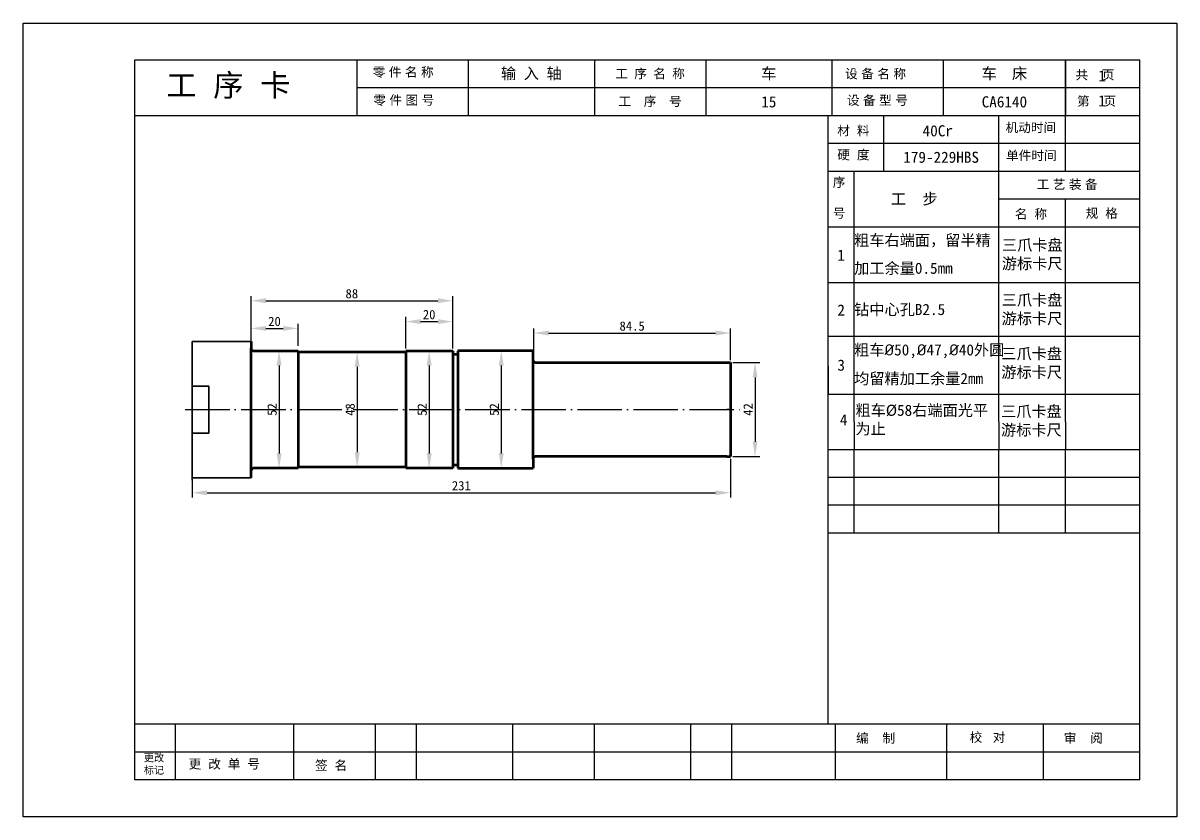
# Model space of a CAD drawing. Header units: millimetres. Extents: x -768 to 1998, y -1210 to -137.
# Drawn here: x 675 to 986, y -469.8 to -255.8 of the extents above; entities that cross this region are included whole.
import ezdxf

# ---------------------------------------------------------------- set-up
doc = ezdxf.new("R2010")
doc.units = ezdxf.units.MM
doc.header["$LTSCALE"] = 0.5
doc.header["$MEASUREMENT"] = 0
doc.linetypes.add('ACAD_ISO04W100', pattern=[30, 24, -3, 0, -3])
doc.layers.add('bx', color=4, linetype='Continuous', plot=False)
for name, color, linetype, lineweight in [('pou', 7, 'Continuous', 30), ('xi', 7, 'Continuous', 35), ('粗实线', 7, 'Continuous', 70)]:
    doc.layers.add(name, color=color, linetype=linetype, lineweight=lineweight)
doc.layers.add('中心线', color=255, linetype='ACAD_ISO04W100')
doc.layers.add('尺寸标注', color=255, linetype='Continuous')
doc.styles.get("Standard").update_dxf_attribs({"font": '', "height": 2.5})
doc.styles.get('Standard').set_extended_font_data('SimSun')
doc.dimstyles.new('DIN', dxfattribs={"dimtxt": 2.5, "dimasz": 4, "dimexe": 1.25, "dimexo": 0.625, "dimtad": 1, "dimdec": 4, "dimdsep": 46, "dimlunit": 6, "dimtxsty": 'Standard', "dimcen": 2.5, "dimadec": 0, "dimazin": 0, "dimtfac": 1, "dimtdec": 4, "dimtmove": 0, "dimatfit": 3, "dimfxl": 1, "dimtvp": 1, "dimtolj": 1, "dimtzin": 0, "dimarcsym": 0})

# ---------------------------------------------------------------- blocks, each defined once
blk = doc.blocks.new('gxk1')
at = {"linetype": 'Continuous'}
for p, q in [((84, 7.5), (0, 7.5)), ((0, 0), (0, 7.5)), ((7, 0), (7, 7.5)), ((46, 0), (46, 7.5)), ((64, 0), (64, 7.5)), ((84, 0), (84, 7.5)), ((84, 0), (0, 0))]:
    blk.add_line(p, q, dxfattribs=at)
at = {"linetype": 'Continuous', "flags": 8}
for tag, p in [('XH', (0, 0)), ('GB', (7, 0)), ('MC', (46, 0)), ('GG', (64, 0))]:
    blk.add_attdef(tag, p, '', height=7, dxfattribs=at)
blk = doc.blocks.new('*D75')
at = {"layer": 'Defpoints', "color": 0, "transparency": 16777216}
for p in [(865.65, -372.61), (720.58, -378.32), (865.65, -382.37)]:
    blk.add_point(p, dxfattribs=at)
at = {"layer": 'xi', "color": 0, "lineweight": -2, "transparency": 16777216}
for p, q in [((865.65, -373.23), (865.65, -383.62)), ((720.58, -378.94), (720.58, -383.62)), ((724.58, -382.37), (861.65, -382.37))]:
    blk.add_line(p, q, dxfattribs=at)
at = {"layer": 'xi', "color": 0, "transparency": 16777216}
for points in [[(724.58, -381.7), (724.58, -383.04), (720.58, -382.37)], [(861.65, -381.7), (861.65, -383.04), (865.65, -382.37)]]:
    blk.add_solid(points, dxfattribs=at)
at = {"layer": 'xi', "color": 0, "transparency": 16777216, "insert": (793.12, -380.49), "char_height": 2.5, "attachment_point": 5}
blk.add_mtext('\\A1;231', dxfattribs=at)
blk = doc.blocks.new('*D76')
at = {"layer": 'Defpoints', "color": 0, "transparency": 16777216}
for p in [(743.1, -344.11), (743.1, -375.78), (744, -375.78)]:
    blk.add_point(p, dxfattribs=at)
at = {"layer": 'xi', "color": 0, "lineweight": -2, "transparency": 16777216}
for p, q in [((743.73, -344.11), (745.25, -344.11)), ((744, -348.11), (744, -371.78)), ((743.73, -375.78), (745.25, -375.78))]:
    blk.add_line(p, q, dxfattribs=at)
at = {"layer": 'xi', "color": 0, "transparency": 16777216}
for points in [[(743.33, -348.11), (744.66, -348.11), (744, -344.11)], [(743.33, -371.78), (744.66, -371.78), (744, -375.78)]]:
    blk.add_solid(points, dxfattribs=at)
at = {"layer": 'xi', "color": 0, "transparency": 16777216, "insert": (742.12, -359.94), "char_height": 2.5, "attachment_point": 5, "rotation": 90}
blk.add_mtext('\\A1;52', dxfattribs=at)
blk = doc.blocks.new('*D77')
at = {"layer": 'Defpoints', "color": 0, "transparency": 16777216}
for p in [(766.42, -344.43), (765.03, -375.47), (766.42, -375.47)]:
    blk.add_point(p, dxfattribs=at)
at = {"layer": 'xi', "color": 0, "lineweight": -2, "transparency": 16777216}
for p, q in [((765.8, -344.43), (763.78, -344.43)), ((765.03, -348.43), (765.03, -371.47)), ((765.8, -375.47), (763.78, -375.47))]:
    blk.add_line(p, q, dxfattribs=at)
at = {"layer": 'xi', "color": 0, "transparency": 16777216}
for points in [[(764.37, -348.43), (765.7, -348.43), (765.03, -344.43)], [(764.37, -371.47), (765.7, -371.47), (765.03, -375.47)]]:
    blk.add_solid(points, dxfattribs=at)
at = {"layer": 'xi', "color": 0, "transparency": 16777216, "insert": (763.16, -359.95), "char_height": 2.5, "attachment_point": 5, "rotation": 90}
blk.add_mtext('\\A1;48', dxfattribs=at)
blk = doc.blocks.new('*D78')
at = {"layer": 'Defpoints', "color": 0, "transparency": 16777216}
for p in [(784.44, -344.11), (784.44, -375.78), (784.44, -375.78)]:
    blk.add_point(p, dxfattribs=at)
at = {"layer": 'xi', "color": 0, "lineweight": -2, "transparency": 16777216}
for p, q in [((783.82, -344.11), (783.19, -344.11)), ((784.44, -348.11), (784.44, -371.78)), ((783.82, -375.78), (783.19, -375.78))]:
    blk.add_line(p, q, dxfattribs=at)
at = {"layer": 'xi', "color": 0, "transparency": 16777216}
for points in [[(783.78, -348.11), (785.11, -348.11), (784.44, -344.11)], [(783.78, -371.78), (785.11, -371.78), (784.44, -375.78)]]:
    blk.add_solid(points, dxfattribs=at)
at = {"layer": 'xi', "color": 0, "transparency": 16777216, "insert": (782.57, -359.94), "char_height": 2.5, "attachment_point": 5, "rotation": 90}
blk.add_mtext('\\A1;52', dxfattribs=at)
blk = doc.blocks.new('*D79')
at = {"layer": 'Defpoints', "color": 0, "transparency": 16777216}
for p in [(802.3, -344.11), (802.3, -375.78), (803.87, -375.78)]:
    blk.add_point(p, dxfattribs=at)
at = {"layer": 'xi', "color": 0, "lineweight": -2, "transparency": 16777216}
for p, q in [((802.92, -344.11), (805.12, -344.11)), ((803.87, -348.11), (803.87, -371.78)), ((802.92, -375.78), (805.12, -375.78))]:
    blk.add_line(p, q, dxfattribs=at)
at = {"layer": 'xi', "color": 0, "transparency": 16777216}
for points in [[(803.21, -348.11), (804.54, -348.11), (803.87, -344.11)], [(803.21, -371.78), (804.54, -371.78), (803.87, -375.78)]]:
    blk.add_solid(points, dxfattribs=at)
at = {"layer": 'xi', "color": 0, "transparency": 16777216, "insert": (802, -359.94), "char_height": 2.5, "attachment_point": 5, "rotation": 90}
blk.add_mtext('\\A1;52', dxfattribs=at)
blk = doc.blocks.new('*D80')
at = {"layer": 'Defpoints', "color": 0, "transparency": 16777216}
for p in [(865.65, -347.27), (865.65, -372.61), (872.28, -372.61)]:
    blk.add_point(p, dxfattribs=at)
at = {"layer": 'xi', "color": 0, "lineweight": -2, "transparency": 16777216}
for p, q in [((866.28, -347.27), (873.53, -347.27)), ((872.28, -351.27), (872.28, -368.61)), ((866.28, -372.61), (873.53, -372.61))]:
    blk.add_line(p, q, dxfattribs=at)
at = {"layer": 'xi', "color": 0, "transparency": 16777216}
for points in [[(871.62, -351.27), (872.95, -351.27), (872.28, -347.27)], [(871.62, -368.61), (872.95, -368.61), (872.28, -372.61)]]:
    blk.add_solid(points, dxfattribs=at)
at = {"layer": 'xi', "color": 0, "transparency": 16777216, "insert": (870.41, -359.94), "char_height": 2.5, "attachment_point": 5, "rotation": 90}
blk.add_mtext('\\A1;42', dxfattribs=at)
blk = doc.blocks.new('*D81')
at = {"layer": 'Defpoints', "color": 0, "transparency": 16777216}
for p in [(749.1, -338.07), (736.43, -343.43), (749.1, -343.43)]:
    blk.add_point(p, dxfattribs=at)
at = {"layer": 'xi', "color": 0, "lineweight": -2, "transparency": 16777216}
for p, q in [((736.43, -342.81), (736.43, -336.82)), ((740.43, -338.07), (745.1, -338.07)), ((749.1, -342.81), (749.1, -336.82))]:
    blk.add_line(p, q, dxfattribs=at)
at = {"layer": 'xi', "color": 0, "transparency": 16777216}
for points in [[(740.43, -337.41), (740.43, -338.74), (736.43, -338.07)], [(745.1, -337.41), (745.1, -338.74), (749.1, -338.07)]]:
    blk.add_solid(points, dxfattribs=at)
at = {"layer": 'xi', "color": 0, "transparency": 16777216, "insert": (742.76, -336.2), "char_height": 2.5, "attachment_point": 5}
blk.add_mtext('\\A1;20', dxfattribs=at)
blk = doc.blocks.new('*D82')
at = {"layer": 'Defpoints', "color": 0, "transparency": 16777216}
for p in [(790.78, -336.24), (778.11, -344.11), (790.78, -344.11)]:
    blk.add_point(p, dxfattribs=at)
at = {"layer": 'xi', "color": 0, "lineweight": -2, "transparency": 16777216}
for p, q in [((778.11, -343.48), (778.11, -334.99)), ((790.78, -343.48), (790.78, -334.99)), ((782.11, -336.24), (786.78, -336.24))]:
    blk.add_line(p, q, dxfattribs=at)
at = {"layer": 'xi', "color": 0, "transparency": 16777216}
for points in [[(782.11, -335.57), (782.11, -336.9), (778.11, -336.24)], [(786.78, -335.57), (786.78, -336.9), (790.78, -336.24)]]:
    blk.add_solid(points, dxfattribs=at)
at = {"layer": 'xi', "color": 0, "transparency": 16777216, "insert": (784.44, -334.36), "char_height": 2.5, "attachment_point": 5}
blk.add_mtext('\\A1;20', dxfattribs=at)
blk = doc.blocks.new('*D83')
at = {"layer": 'Defpoints', "color": 0, "transparency": 16777216}
for p in [(865.65, -339.32), (812.64, -347.07), (865.65, -347.27)]:
    blk.add_point(p, dxfattribs=at)
at = {"layer": 'xi', "color": 0, "lineweight": -2, "transparency": 16777216}
for p, q in [((812.64, -346.44), (812.64, -338.07)), ((865.65, -346.64), (865.65, -338.07)), ((816.64, -339.32), (861.65, -339.32))]:
    blk.add_line(p, q, dxfattribs=at)
at = {"layer": 'xi', "color": 0, "transparency": 16777216}
for points in [[(816.64, -338.65), (816.64, -339.99), (812.64, -339.32)], [(861.65, -338.65), (861.65, -339.99), (865.65, -339.32)]]:
    blk.add_solid(points, dxfattribs=at)
at = {"layer": 'xi', "color": 0, "transparency": 16777216, "insert": (839.15, -337.45), "char_height": 2.5, "attachment_point": 5}
blk.add_mtext('\\A1;84.5', dxfattribs=at)
blk = doc.blocks.new('*D84')
at = {"layer": 'Defpoints', "color": 0, "transparency": 16777216}
for p in [(790.78, -330.61), (736.43, -341.58), (790.78, -341.58)]:
    blk.add_point(p, dxfattribs=at)
at = {"layer": 'xi', "color": 0, "lineweight": -2, "transparency": 16777216}
for p, q in [((736.43, -340.96), (736.43, -329.36)), ((790.78, -340.96), (790.78, -329.36)), ((740.43, -330.61), (786.78, -330.61))]:
    blk.add_line(p, q, dxfattribs=at)
at = {"layer": 'xi', "color": 0, "transparency": 16777216}
for points in [[(740.43, -329.94), (740.43, -331.28), (736.43, -330.61)], [(786.78, -329.94), (786.78, -331.28), (790.78, -330.61)]]:
    blk.add_solid(points, dxfattribs=at)
at = {"layer": 'xi', "color": 0, "transparency": 16777216, "insert": (763.6, -328.73), "char_height": 2.5, "attachment_point": 5}
blk.add_mtext('\\A1;88', dxfattribs=at)

msp = doc.modelspace()

# ---------------------------------------------------------------- linework, layer by layer
at = {"color": 0, "linetype": 'ByBlock'}
for p, q in [((975.98895, -265.76302), (704.98895, -265.76302)), ((704.98895, -265.76302), (704.98895, -459.76302)), ((764.98895, -265.76302), (764.98895, -280.76302)), ((794.98895, -265.76302), (794.98895, -280.76302)), ((828.98895, -265.76302), (828.98895, -280.76302)), ((858.98895, -265.76302), (858.98895, -280.76302)), ((892.98895, -265.76302), (892.98895, -280.76302)), ((922.98895, -265.76302), (922.98895, -280.76302)), ((955.98895, -295.76302), (955.98895, -265.76302)), ((955.98895, -265.76302), (955.98895, -280.76302)), ((975.98895, -459.76302), (975.98895, -265.76302)), ((975.98895, -273.26302), (764.98895, -273.26302)), ((975.98895, -280.76302), (704.98895, -280.76302)), ((891.98895, -444.76302), (891.98895, -280.76302)), ((906.98895, -295.76302), (906.98895, -280.76302)), ((937.98895, -310.76302), (937.98895, -280.76302)), ((975.98895, -288.26302), (891.98895, -288.26302)), ((975.98895, -295.76302), (891.98895, -295.76302)), ((898.98895, -310.76302), (898.98895, -295.76302)), ((975.98895, -303.26302), (937.98895, -303.26302)), ((955.98895, -310.76302), (955.98895, -303.26302)), ((975.98895, -310.76302), (891.98895, -310.76302)), ((891.98895, -348.26302), (891.98895, -355.76302)), ((975.98895, -444.76302), (704.98895, -444.76302)), ((715.98895, -444.76302), (715.98895, -459.76302)), ((747.98895, -459.76302), (747.98895, -444.76302)), ((769.98895, -459.76302), (769.98895, -444.76302)), ((780.98895, -459.76302), (780.98895, -444.76302)), ((806.98895, -459.76302), (806.98895, -444.76302)), ((828.98895, -459.76302), (828.98895, -444.76302)), ((854.98895, -459.76302), (854.98895, -444.76302)), ((865.98895, -459.76302), (865.98895, -444.76302)), ((893.98895, -459.76302), (893.98895, -444.76302)), ((923.98895, -459.76302), (923.98895, -444.76302)), ((949.98895, -459.76302), (949.98895, -444.76302)), ((975.98895, -452.26302), (704.98895, -452.26302)), ((975.98895, -459.76302), (704.98895, -459.76302))]:
    msp.add_line(p, q, dxfattribs=at)
at = {"color": 0, "linetype": 'ByBlock', "lineweight": 30}
msp.add_line((704.98895, -280.76302), (704.98895, -280.76302), dxfattribs=at)
at = {"linetype": 'Continuous'}
for p, q in [((898.98895, -325.76302), (898.98895, -310.76302)), ((937.98895, -325.76302), (937.98895, -310.76302)), ((955.98895, -325.76302), (955.98895, -310.76302)), ((891.98895, -325.76302), (891.98895, -318.26302)), ((975.98895, -325.76302), (975.98895, -318.26302)), ((975.98895, -325.76302), (891.98895, -325.76302)), ((975.98895, -325.76302), (891.98895, -325.76302)), ((891.98895, -333.26302), (891.98895, -325.76302)), ((898.98895, -333.26302), (898.98895, -325.76302)), ((937.98895, -333.26302), (937.98895, -325.76302)), ((955.98895, -333.26302), (955.98895, -325.76302)), ((975.98895, -333.26302), (975.98895, -325.76302)), ((898.98895, -363.26302), (898.98895, -333.26302)), ((937.98895, -363.26302), (937.98895, -333.26302)), ((955.98895, -363.26302), (955.98895, -333.26302)), ((891.98895, -355.76302), (891.98895, -348.26302)), ((975.98895, -355.76302), (975.98895, -348.26302))]:
    msp.add_line(p, q, dxfattribs=at)
at = {"layer": 'bx', "color": 0, "linetype": 'ByBlock'}
msp.add_lwpolyline([(674.98895, -255.76302), (985.98895, -255.76302), (985.98895, -469.76302), (674.98895, -469.76302)], close=True, dxfattribs=at)
at = {"layer": 'xi', "color": 0}
for p, q in [((733.24957, -341.58209), (720.58351, -341.58209)), ((733.24957, -341.58209), (720.58351, -341.58209)), ((720.58351, -341.58209), (720.58351, -378.94204)), ((865.65413, -359.94957), (865.65413, -347.26527)), ((864.70097, -359.93741), (865.65413, -359.94957)), ((865.65413, -359.94957), (865.65413, -359.94957)), ((863.37825, -372.60955), (864.70097, -372.60955)), ((736.43128, -378.31704), (720.58351, -378.31704)), ((736.43128, -378.31704), (720.58351, -378.31704))]:
    msp.add_line(p, q, dxfattribs=at)
at = {"layer": 'xi'}
for p, q in [((733.24957, -341.58209), (736.43128, -341.58209)), ((720.58351, -353.60438), (725.01562, -353.60438)), ((725.01562, -353.60438), (725.01562, -366.27044)), ((725.01562, -366.27044), (720.58351, -366.27044))]:
    msp.add_line(p, q, dxfattribs=at)
at = {"layer": '中心线'}
msp.add_line((718.68867, -359.94349), (868.89529, -359.94349), dxfattribs=at)
at = {"layer": '尺寸标注', "color": 0}
for p, q in [((891.98895, -340.1989), (975.98895, -340.1989)), ((891.98895, -355.76302), (975.98895, -355.76302)), ((898.98895, -363.26302), (898.98895, -370.76302)), ((937.98895, -363.26302), (937.98895, -370.76302)), ((955.98895, -363.26302), (955.98895, -370.76302))]:
    msp.add_line(p, q, dxfattribs=at)
at = {"layer": '粗实线'}
for p, q in [((736.43128, -341.58209), (736.43128, -343.43235)), ((736.43128, -376.45463), (736.43128, -343.43235)), ((737.1068, -344.10788), (749.09734, -344.10788)), ((749.09734, -344.10788), (749.09734, -375.7791)), ((749.09734, -344.42942), (778.11106, -344.42942)), ((778.11106, -344.42942), (778.11106, -344.10788)), ((778.11106, -344.10788), (790.77779, -344.10788)), ((778.11106, -344.42942), (778.11106, -375.7791)), ((790.77779, -344.10788), (790.77779, -374.8381)), ((790.77779, -345.04888), (792.15991, -345.04888)), ((792.15991, -344.10788), (792.15991, -375.7791)), ((812.4398, -344.10788), (792.15991, -344.10788)), ((812.4398, -346.58975), (812.4398, -344.10788)), ((812.4398, -373.28507), (812.4398, -346.58975)), ((813.11532, -347.26527), (865.65413, -347.26527)), ((865.65413, -348.23059), (865.65413, -371.66854)), ((864.70097, -372.60955), (813.11532, -372.60955)), ((749.09734, -375.7791), (737.1068, -375.7791)), ((778.11106, -375.46971), (749.09734, -375.46971)), ((790.77779, -375.7791), (778.11106, -375.7791)), ((790.77779, -374.8381), (790.77779, -375.7791)), ((790.77779, -374.8381), (792.15991, -374.8381)), ((792.15991, -375.7791), (812.4398, -375.7791)), ((812.4398, -373.28507), (812.4398, -375.7791)), ((736.43128, -378.31704), (736.43128, -376.45463))]:
    msp.add_line(p, q, dxfattribs=at)
at = {"layer": '粗实线', "color": 0}
for p in [(865.65413, -347.26527), (864.70097, -372.60955)]:
    msp.add_line(p, (865.65413, -372.60955), dxfattribs=at)
at = {"layer": '粗实线'}
for centre, start, end in [((737.1068, -343.43235), 180, 270), ((813.11532, -346.58975), 180, 270), ((813.11532, -373.28507), 90, 180), ((737.1068, -376.45463), 90, 180)]:
    msp.add_arc(centre, 0.67552, start, end, dxfattribs=at)

# ---------------------------------------------------------------- block references
at = {"color": 0, "linetype": 'ByBlock'}
for p in [(891.98895, -378.26302), (891.98895, -385.76302), (891.98895, -393.26302)]:
    msp.add_blockref('gxk1', p, dxfattribs=at)

# ---------------------------------------------------------------- texts
at = {"color": 0, "linetype": 'ByBlock', "lineweight": 30, "attachment_point": 1}
for s, insert, char_height, width in [('\\fￋￎￌ￥|b0|i0|c134|p2;零 件 名 称', (769.23183, -267.71409), 2.5, 36.6), ('\\fￋￎￌ￥|b0|i0|c134|p2;零 件 图 号', (769.39178, -275.2962), 2.5, 30), ('\\fￋￎￌ￥|b0|i0|c134|p2;设 备 型 号', (897.03898, -275.31997), 2.5, 29.4), ('{\\fￋￎￌ￥|b0|i0|c134|p2;材  料}', (894.45584, -283.49288), 2.5, 15), ('{\\fￋￎￌ￥|b0|i0|c134|p2;硬  度}', (894.45584, -290.01336), 2.5, 14.2145265), ('{\\fￋￎￌ￥|b0|i0|c134|p2;序\\P\\P号}', (893.22173, -297.4237), 2.5, 5.073), ('{\\fￋￎￌ￥|b0|i0|c134|p2;工 艺 装 备}', (948.19808, -297.99677), 2.5, 38.2164), ('{\\fￋￎￌ￥|b0|i0|c134|p2;名  称}', (942.31436, -305.96657), 2.5, 17.7554), ('{\\fￋￎￌ￥|b0|i0|c134|p2;规  格}', (961.38781, -305.76305), 2.5, 29.7614), ('{\\fￋￎￌ￥|b0|i0|c134|p2;编    制}', (899.48895, -447.26302), 2.5, 30), ('{\\fￋￎￌ￥|b0|i0|c134|p2;校   对}', (930.13745, -447.0471), 2.5, 26), ('{\\fￋￎￌ￥|b0|i0|c134|p2;审    阅}', (955.48895, -447.26302), 2.5, 26), ('{\\fￋￎￌ￥|b0|i0|c134|p2;更改\\P标记}', (707.53668, -452.81422), 2, 9), ('{\\fￋￎￌ￥|b0|i0|c134|p2;更  改  单  号}', (719.61196, -454.23005), 2.5, 30.9400451), ('{\\fￋￎￌ￥|b0|i0|c134|p2;签  名}', (753.66721, -454.61384), 2.5, 18.2414)]:
    msp.add_mtext(s, dxfattribs=dict(at, insert=insert, char_height=char_height, width=width))
at = {"color": 0, "linetype": 'ByBlock', "attachment_point": 1}
for s, insert, char_height, width in [('{\\fￋￎￌ￥|b0|i0|c134|p2;工  序  卡}', (713.58947, -269.51321), 6, 58.6449659), ('{\\fￋￎￌ￥|b0|i0|c134|p2;共    页}', (958.6344, -268.43489), 2.5, 17.6706), ('{\\fￋￎￌ￥|b0|i0|c134|p2;第    页}', (959.06539, -275.53797), 2.5, 18.5326), ('{\\fￋￎￌ￥|b0|i0|c134|p2;机动时间}', (939.79806, -282.66233), 2.5, 18), ('{\\fￋￎￌ￥|b0|i0|c134|p2;单件时间}', (939.93443, -290.20624), 2.5, 18), ('{\\fￋￎￌ￥|b0|i0|c134|p2;工    步}', (908.88654, -301.66271), 3, 28.7499)]:
    msp.add_mtext(s, dxfattribs=dict(at, insert=insert, char_height=char_height, width=width))
for s, insert, char_height, width, attachment_point in [('工 序 名 称', (843.98895, -269.51302), 2.5, 30, 5), ('1', (964.80977, -268.49682), 3, 6.1620423, 1), ('工  序  号', (843.98895, -277.01302), 2.5, 30, 5), ('1', (964.77558, -275.22735), 3, 6.1620423, 1), ('40Cr', (921.52707, -284.82396), 3, 31, 5)]:
    msp.add_mtext(s, dxfattribs=dict(insert=insert, char_height=char_height, width=width, attachment_point=attachment_point))
at = {"color": 0, "linetype": 'ByBlock', "lineweight": 40, "insert": (896.57036, -268.16861), "char_height": 2.5, "width": 26.4, "attachment_point": 1}
msp.add_mtext('\\fￋￎￌ￥|b0|i0|c134|p2;设 备 名 称', dxfattribs=at)
at = {"layer": 'pou', "char_height": 3}
for s, insert, width, attachment_point in [('粗车{\\fKaiTi_GB2312|b0|i0|c134|p49;%%C58}右端面光平为止', (899.34464, -362.7889), 39, 4), ('4', (896.16839, -362.70789), 7, 5)]:
    msp.add_mtext(s, dxfattribs=dict(at, insert=insert, width=width, attachment_point=attachment_point))
at = {"layer": 'xi', "char_height": 3}
for s, insert, width, attachment_point in [('{\\fKaiTi_GB2312|b0|i0|c134|p49;输 入 轴}', (811.98895, -269.51302), 34, 5), ('{\\fKaiTi_GB2312|b0|i0|c134|p49;车}', (875.98895, -269.51302), 34, 5), ('{\\fKaiTi_GB2312|b0|i0|c134|p49;车  床}', (939.48895, -269.51302), 33, 5), ('15', (875.98895, -277.01302), 34, 5), ('CA6140', (939.48895, -277.01302), 33, 5), ('179-229HBS', (922.43095, -291.95453), 31, 5), ('{\\fKaiTi_GB2312|b0|i0|c134|p49;粗车右端面，留半精}', (898.98895, -314.51302), 39, 4), ('{\\fKaiTi_GB2312|b0|i0|c134|p49;三爪卡盘\\P游标卡尺}', (946.98895, -318.26302), 18, 5), ('1', (895.48895, -318.31047), 7, 5), ('{\\fKaiTi_GB2312|b0|i0|c134|p49;加工余量}0.5mm', (898.98895, -322.01302), 39, 4), ('{\\fKaiTi_GB2312|b0|i0|c134|p49;三爪卡盘\\P游标卡尺}', (946.93109, -333.07548), 18, 5), ('2', (895.48895, -333.12948), 7, 5), ('{\\fKaiTi_GB2312|b0|i0|c134|p49;钻中心孔}B2.5', (898.98895, -333.12948), 39, 4), ('粗车{\\fISOCPEUR|b0|i0|c0|p34;%%C}50,{\\fISOCPEUR|b0|i0|c0|p34;%%C}47,{\\fISOCPEUR|b0|i0|c0|p34;%%C}40外圆', (898.98895, -344.24593), 39, 4), ('{\\fKaiTi_GB2312|b0|i0|c134|p49;三爪卡盘\\P游标卡尺}', (946.83922, -347.54909), 18, 5), ('3', (895.48895, -347.99593), 7, 5), ('{\\fKaiTi_GB2312|b0|i0|c134|p49;均留精加工余量}2mm', (898.98895, -351.74593), 39, 4), ('{\\fKaiTi_GB2312|b0|i0|c134|p49;三爪卡盘\\P游标卡尺}', (946.7603, -363.10499), 18, 5)]:
    msp.add_mtext(s, dxfattribs=dict(at, insert=insert, width=width, attachment_point=attachment_point))

# ---------------------------------------------------------------- dimensions: what is measured, and where the dimension line sits
at = {"layer": 'xi', "color": 0}
for base, p1, p2, text, picture, middle in [((790.77779, -330.60945), (736.43128, -341.58209), (790.77779, -341.58209), '88', '*D84', (763.60454, -328.73445)), ((749.09734, -338.07179), (736.43128, -343.43235), (749.09734, -343.43235), '20', '*D81', (742.76431, -336.19679)), ((865.65413, -339.32021), (812.63765, -347.06741), (865.65413, -347.26527), '84.5', '*D83', (839.14589, -337.44521)), ((865.65413, -382.36919), (720.58351, -378.31704), (865.65413, -372.60955), '231', '*D75', (793.11882, -380.49419))]:
    dim = msp.add_linear_dim(base=base, p1=p1, p2=p2, text=text, dimstyle='DIN', dxfattribs=at)
    dim.commit()
    dim.dimension.update_dxf_attribs({"geometry": picture, "text_midpoint": middle})
dim = msp.add_linear_dim(base=(790.77779, -336.23715), p1=(778.11106, -344.10788), p2=(790.77779, -344.10788), text='20', dimstyle='DIN', dxfattribs=at)
dim.commit()
dim.dimension.update_dxf_attribs({"geometry": '*D82', "text_midpoint": (784.44443, -336.23715), "dimtype": 160})
for base, p1, p2, text, picture, middle in [((743.99633, -375.7791), (743.10207, -344.10788), (743.10207, -375.7791), '52', '*D76', (742.12133, -359.94349)), ((765.03367, -375.46971), (766.42075, -344.42942), (766.42075, -375.46971), '48', '*D77', (763.15867, -359.94957)), ((784.44443, -375.7791), (784.44443, -344.10788), (784.44443, -375.7791), '52', '*D78', (782.56943, -359.94349)), ((803.87184, -375.7791), (802.29986, -344.10788), (802.29986, -375.7791), '52', '*D79', (801.99684, -359.94349)), ((872.28456, -372.60955), (865.65413, -347.26527), (865.65413, -372.60955), '42', '*D80', (870.40956, -359.93741))]:
    dim = msp.add_linear_dim(base=base, p1=p1, p2=p2, angle=90, text=text, dimstyle='DIN', dxfattribs=at)
    dim.commit()
    dim.dimension.update_dxf_attribs({"geometry": picture, "text_midpoint": middle})

doc.saveas('drawing.dxf')
